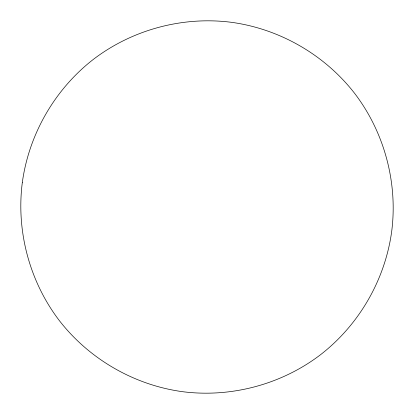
<?xml version="1.0" encoding="UTF-8"?>
<svg xmlns="http://www.w3.org/2000/svg" width="414" height="414" viewBox="0 0 414 414"><rect width="100%" height="100%" fill="white"/><g stroke="black" fill="none" stroke-linecap="round" stroke-linejoin="round"><path stroke-width="0.62" d="M22.294 182.683C16.094 231.183 29.58 281.51 59.197 320.41C89.108 359.088 134.234 385.144 182.683 391.706C231.183 397.906 281.51 384.42 320.41 354.803C359.088 324.892 385.144 279.766 391.706 231.317C397.906 182.817 384.42 132.49 354.803 93.59C324.892 54.912 279.766 28.856 231.317 22.294C182.817 16.094 132.49 29.58 93.59 59.197C54.912 89.108 28.856 134.234 22.294 182.683"/></g></svg>
